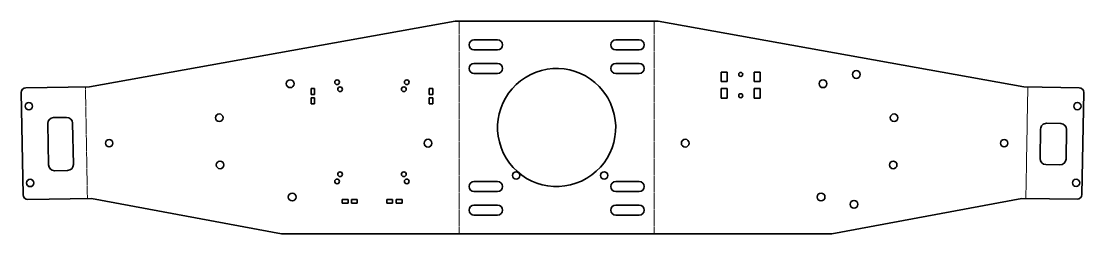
# Model space of a CAD drawing. Header units: millimetres. Extents: x 0 to 900, y 0 to 180.
import ezdxf

# ---------------------------------------------------------------- set-up
doc = ezdxf.new("R2010")
doc.units = ezdxf.units.MM
doc.linetypes.add('Chain', pattern=[13.68, 9.12, -1.14, 2.28, -1.14])
doc.layers.add('SIMUMAK Bend Centerline (ISO)', color=7, linetype='Chain', lineweight=9)
doc.layers.add('SIMUMAK Visible (ISO)', color=7, linetype='Continuous', lineweight=35)

# ---------------------------------------------------------------- blocks, each defined once
blk = doc.blocks.new('PC-SMT-02-SPC03_Sheet_2_PC-SMT-02-SPC03')
at = {"layer": 'SIMUMAK Bend Centerline (ISO)', "ltscale": 0.263158}
for p, q in [((-79, -90), (-79, 90)), ((86, -90), (86, 90)), ((-393.82, -60.06), (-395.47, 34.47)), ((402.47, 34.47), (400.82, -60.06))]:
    blk.add_line(p, q, dxfattribs=at)
at = {"layer": 'SIMUMAK Visible (ISO)'}
for p, q in [((-79, 90), (86, 90)), ((-82.39, 89.94), (-392.08, 34.53)), ((399.08, 34.53), (89.39, 89.94)), ((-66.5, 74.2), (-46.5, 74.2)), ((53.5, 74.2), (73.5, 74.2)), ((-46.5, 65.8), (-66.5, 65.8)), ((73.5, 65.8), (53.5, 65.8)), ((-66.5, 54.2), (-46.5, 54.2)), ((53.5, 54.2), (73.5, 54.2)), ((-46.5, 45.8), (-66.5, 45.8)), ((73.5, 45.8), (53.5, 45.8)), ((142.89, 46.94), (147.89, 46.94)), ((142.89, 38.94), (142.89, 46.94)), ((147.89, 46.94), (147.89, 38.94)), ((170.89, 46.94), (175.89, 46.94)), ((170.89, 38.94), (170.89, 46.94)), ((175.89, 46.94), (175.89, 38.94)), ((147.89, 38.94), (142.89, 38.94)), ((175.89, 38.94), (170.89, 38.94)), ((-449.79, 29.52), (-448.28, -57.01)), ((-392.08, 34.53), (-445.86, 33.59)), ((-204.39, 33), (-201.39, 33)), ((-204.39, 28), (-204.39, 33)), ((-201.39, 28), (-204.39, 28)), ((-201.39, 33), (-201.39, 28)), ((-104.39, 33), (-101.39, 33)), ((-104.39, 28), (-104.39, 33)), ((-101.39, 28), (-104.39, 28)), ((-101.39, 33), (-101.39, 28)), ((142.89, 32.94), (147.89, 32.94)), ((142.89, 24.94), (142.89, 32.94)), ((147.89, 32.94), (147.89, 24.94)), ((170.89, 32.94), (175.89, 32.94)), ((170.89, 24.94), (170.89, 32.94)), ((175.89, 32.94), (175.89, 24.94)), ((445.86, 33.71), (399.08, 34.53)), ((449.79, 29.64), (448.28, -56.89)), ((-204.39, 25), (-201.39, 25)), ((-204.39, 20), (-204.39, 25)), ((-201.39, 20), (-204.39, 20)), ((-201.39, 25), (-201.39, 20)), ((-104.39, 25), (-101.39, 25)), ((-104.39, 20), (-104.39, 25)), ((-101.39, 20), (-104.39, 20)), ((-101.39, 25), (-101.39, 20)), ((147.89, 24.94), (142.89, 24.94)), ((175.89, 24.94), (170.89, 24.94)), ((-426.72, -31.7), (-427.33, 3.29)), ((-422.41, 8.38), (-411.42, 8.57)), ((-406.33, 3.66), (-405.72, -31.34)), ((418.33, 3.57), (430.33, 3.36)), ((412.8, -26.34), (413.24, -1.34)), ((435.24, -1.73), (434.8, -26.72)), ((429.71, -31.63), (417.72, -31.42)), ((-410.63, -36.42), (-421.63, -36.62)), ((-66.5, -45.8), (-46.5, -45.8)), ((53.5, -45.8), (73.5, -45.8)), ((-444.21, -60.94), (-390.43, -60)), ((-390.43, -60), (-229.39, -90)), ((-178.13, -61), (-173.13, -61)), ((-178.13, -64), (-178.13, -61)), ((-173.13, -61), (-173.13, -64)), ((-170.13, -61), (-165.39, -61)), ((-170.13, -64), (-170.13, -61)), ((-165.39, -61), (-165.39, -64)), ((-140.39, -61), (-135.39, -61)), ((-140.39, -64), (-140.39, -61)), ((-135.39, -61), (-135.39, -64)), ((-132.39, -61), (-127.39, -61)), ((-132.39, -64), (-132.39, -61)), ((-127.39, -61), (-127.39, -64)), ((-46.5, -54.2), (-66.5, -54.2)), ((73.5, -54.2), (53.5, -54.2)), ((236.39, -90), (397.43, -60)), ((397.43, -60), (444.21, -60.82)), ((-173.13, -64), (-178.13, -64)), ((-165.39, -64), (-170.13, -64)), ((-135.39, -64), (-140.39, -64)), ((-127.39, -64), (-132.39, -64)), ((-66.5, -65.8), (-46.5, -65.8)), ((53.5, -65.8), (73.5, -65.8)), ((-46.5, -74.2), (-66.5, -74.2)), ((73.5, -74.2), (53.5, -74.2)), ((236.39, -90), (-229.39, -90))]:
    blk.add_line(p, q, dxfattribs=at)
for centre, radius in [((159.39, 44.94), 1.7), ((257.24, 44.94), 3.3), ((-222.1, 37.06), 3.3), ((-182.39, 38.37), 2), ((-123.39, 38.37), 2), ((229.1, 37.06), 3.3), ((-179.89, 32.37), 2), ((-125.89, 32.37), 2), ((159.39, 26.94), 1.7), ((-443.39, 18.01), 3.1), ((444.44, 18.12), 3.1), ((-282.17, 8.32), 3.2), ((289.17, 8.32), 3.2), ((-375.39, -13.3), 3.1), ((-105.39, -13.3), 3.3), ((112.39, -13.3), 3.3), ((382.39, -13.3), 3.1), ((-281.47, -31.67), 3.2), ((288.47, -31.67), 3.2), ((-442.25, -46.98), 3.1), ((-182.39, -45.63), 2), ((-179.89, -39.63), 2), ((-125.89, -39.63), 2), ((-123.39, -45.63), 2), ((443.3, -46.87), 3.1), ((-220.42, -58.93), 3.3), ((227.42, -58.93), 3.3), ((255.32, -65.04), 3.3)]:
    blk.add_circle(centre, radius, dxfattribs=at)
at = {"layer": 'SIMUMAK Visible (ISO)', "extrusion": (0, 0, -1)}
for centre, radius, start, end in [((66.5, 70), 4.2, 270, 90), ((46.5, 70), 4.2, 90, 270), ((-53.5, 70), 4.2, 270, 90), ((-73.5, 70), 4.2, 90, 270), ((66.5, 50), 4.2, 270, 90), ((-3.5, 0), 50, 149.98933, 147.52467), ((46.5, 50), 4.2, 90, 270), ((-53.5, 50), 4.2, 270, 90), ((-73.5, 50), 4.2, 90, 270), ((445.79, 29.59), 4, 359, 89), ((-445.79, 29.71), 4, 91, 181), ((66.5, -50), 4.2, 270, 90), ((46.5, -50), 4.2, 90, 270), ((-53.5, -50), 4.2, 270, 90), ((-73.5, -50), 4.2, 90, 270), ((444.28, -56.94), 4, 269, 359), ((-444.28, -56.82), 4, 181, 271), ((66.5, -70), 4.2, 270, 90), ((46.5, -70), 4.2, 90, 270), ((-53.5, -70), 4.2, 270, 90), ((-73.5, -70), 4.2, 90, 270)]:
    blk.add_arc(centre, radius, start, end, dxfattribs=at)
at = {"layer": 'SIMUMAK Visible (ISO)'}
for centre, start, end in [((-422.33, 3.38), 91, 181), ((-411.33, 3.57), 1, 91), ((418.24, -1.43), 89, 179), ((430.24, -1.64), 359, 89), ((417.8, -26.43), 179, 269), ((429.8, -26.63), 269, 359), ((-421.72, -31.62), 181, 271), ((-410.72, -31.42), 271, 1)]:
    blk.add_arc(centre, 5, start, end, dxfattribs=at)
at = {"layer": 'SIMUMAK Visible (ISO)', "extrusion": (0, 0, -1)}
for centre, start_param, end_param in [((43.75, 24.42), 3.812828, 4.521229), ((-30.81, -40.59), 3.141593, 9.424778), ((43.75, -40.59), 3.141593, 9.424778)]:
    blk.add_ellipse(centre, major_axis=(0, -3.1), ratio=0.999848, start_param=start_param, end_param=end_param, dxfattribs=at)
at = {"layer": 'SIMUMAK Visible (ISO)'}
for centre, start_param, end_param in [((43.75, 24.37), 1.788865, 2.441546), ((-30.81, -40.64), 1.579241, 4.703944), ((43.75, -40.64), 1.579241, 4.703944)]:
    blk.add_ellipse(centre, major_axis=(0, -3.1), ratio=0.999848, start_param=start_param, end_param=end_param, dxfattribs=at)
for points, knots in [([(-79, 90), (-79.08, 90), (-79.16, 90), (-79.24, 90), (-79.32, 89.99), (-79.4, 89.99), (-79.49, 89.99), (-79.57, 89.99), (-79.65, 89.99), (-79.73, 89.99), (-79.81, 89.99), (-79.89, 89.98), (-79.97, 89.98), (-80.05, 89.98), (-80.13, 89.98), (-80.21, 89.98), (-80.29, 89.98), (-80.37, 89.98), (-80.45, 89.97), (-80.62, 89.97), (-80.78, 89.97), (-80.94, 89.97), (-81.02, 89.96), (-81.1, 89.96), (-81.18, 89.96), (-81.26, 89.96), (-81.34, 89.96), (-81.42, 89.96), (-81.5, 89.96), (-81.59, 89.95), (-81.67, 89.95), (-81.75, 89.95), (-81.83, 89.95), (-81.91, 89.95), (-81.99, 89.95), (-82.07, 89.95), (-82.15, 89.94), (-82.23, 89.94), (-82.31, 89.94), (-82.39, 89.94)], [0, 0, 0, 0, 0.0336811, 0.0336811, 0.0336811, 0.0673817, 0.0673817, 0.0673817, 0.1010753, 0.1010753, 0.1010753, 0.1347517, 0.1347517, 0.1347517, 0.1684708, 0.1684708, 0.1684708, 0.2022189, 0.2022189, 0.2022189, 0.2696971, 0.2696971, 0.2696971, 0.3033792, 0.3033792, 0.3033792, 0.3370862, 0.3370862, 0.3370862, 0.3708293, 0.3708293, 0.3708293, 0.404582, 0.404582, 0.404582, 0.4383181, 0.4383181, 0.4383181, 0.4720111, 0.4720111, 0.4720111, 0.4720111]), ([(89.39, 89.94), (89.31, 89.94), (89.23, 89.94), (89.15, 89.94), (89.07, 89.95), (88.99, 89.95), (88.91, 89.95), (88.83, 89.95), (88.75, 89.95), (88.67, 89.95), (88.58, 89.95), (88.5, 89.96), (88.42, 89.96), (88.34, 89.96), (88.26, 89.96), (88.18, 89.96), (88.1, 89.96), (88.02, 89.96), (87.94, 89.97), (87.78, 89.97), (87.62, 89.97), (87.45, 89.97), (87.37, 89.98), (87.29, 89.98), (87.21, 89.98), (87.13, 89.98), (87.05, 89.98), (86.97, 89.98), (86.89, 89.98), (86.81, 89.99), (86.73, 89.99), (86.65, 89.99), (86.56, 89.99), (86.48, 89.99), (86.4, 89.99), (86.32, 89.99), (86.24, 90), (86.16, 90), (86.08, 90), (86, 90)], [0, 0, 0, 0, 0.0336811, 0.0336811, 0.0336811, 0.0673817, 0.0673817, 0.0673817, 0.1010753, 0.1010753, 0.1010753, 0.1347517, 0.1347517, 0.1347517, 0.1684708, 0.1684708, 0.1684708, 0.2022189, 0.2022189, 0.2022189, 0.2696971, 0.2696971, 0.2696971, 0.3033792, 0.3033792, 0.3033792, 0.3370862, 0.3370862, 0.3370862, 0.3708293, 0.3708293, 0.3708293, 0.404582, 0.404582, 0.404582, 0.4383181, 0.4383181, 0.4383181, 0.4720111, 0.4720111, 0.4720111, 0.4720111]), ([(45.75, 26.74), (45.74, 26.76), (45.73, 26.77), (45.7, 26.81), (45.69, 26.83), (45.68, 26.85)], [0.9604371, 0.9604371, 0.9604371, 0.9604371, 1.0953782, 1.0953782, 1.2335593, 1.2335593, 1.2335593, 1.2335593]), ([(46.8, 25.01), (46.79, 25.01), (46.79, 25.02), (46.79, 25.03), (46.78, 25.03), (46.78, 25.04)], [0.9600721, 0.9600721, 0.9600721, 0.9600721, 1.095312, 1.095312, 1.2329592, 1.2329592, 1.2329592, 1.2329592])]:
    blk.add_open_spline(points, degree=3, knots=knots, dxfattribs=at)

msp = doc.modelspace()

# ---------------------------------------------------------------- block references
msp.add_blockref('PC-SMT-02-SPC03_Sheet_2_PC-SMT-02-SPC03', (449.79, 90))

doc.saveas('drawing.dxf')
